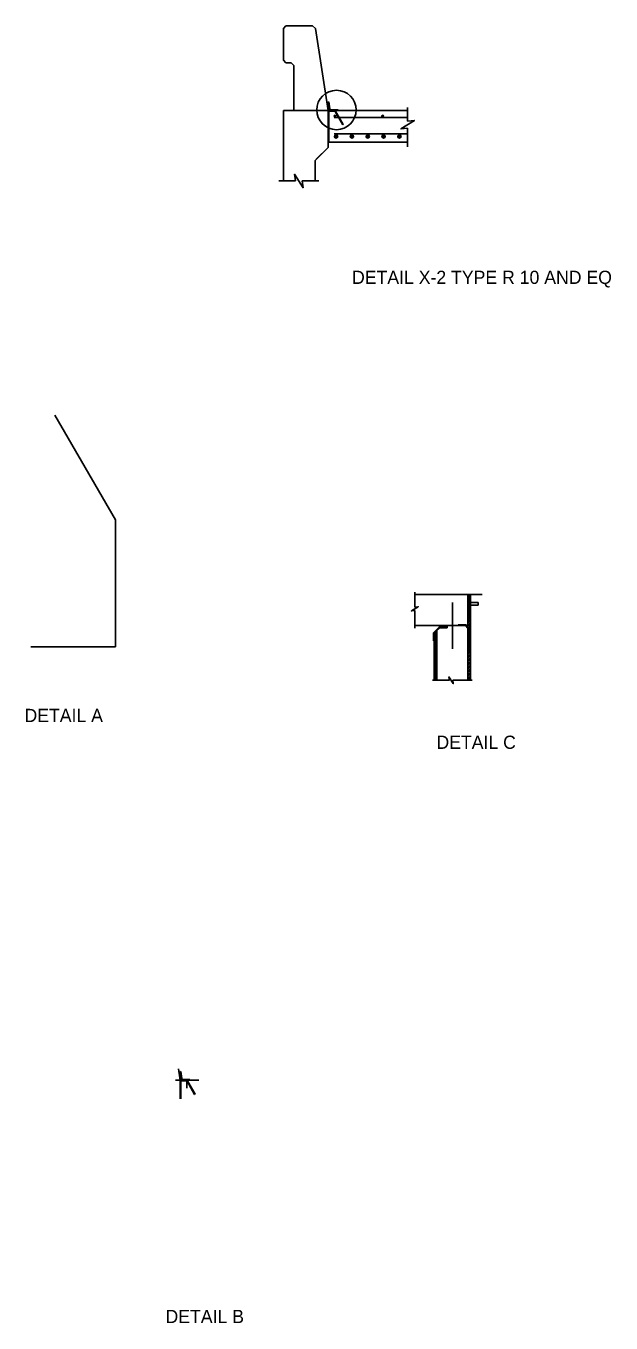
# Model space of a CAD drawing. Extents: x 1057 to 1110.2, y 876.6 to 919.1.
# Drawn here: x 1091.69 to 1110.17, y 878.15 to 919.1 of the extents above; entities that cross this region are included whole.
import ezdxf

# ---------------------------------------------------------------- set-up
doc = ezdxf.new("R2010")
doc.units = 0
for name, color, linetype in [('border_NO-PLOT', 7, 'Continuous'), ('pp_PRESENTATION', 7, 'Continuous'), ('str_Concrete-A', 7, 'Continuous'), ('str_Hatching-A', 7, 'Continuous'), ('str_Layout-A', 7, 'Continuous'), ('str_Misc-Steel-A', 7, 'Continuous'), ('str_Reinforcement-A', 7, 'Continuous')]:
    doc.layers.add(name, color=color, linetype=linetype)

msp = doc.modelspace()

# ---------------------------------------------------------------- linework, layer by layer
at = {"layer": 'pp_PRESENTATION'}
msp.add_circle((1101.494, 916.448), 0.622, dxfattribs=at)
at = {"layer": 'str_Concrete-A'}
for p, q in [((1099.901, 919.101), (1099.818, 919.017)), ((1099.818, 918.017), (1099.818, 919.017)), ((1099.901, 919.101), (1100.735, 919.101)), ((1100.735, 919.101), (1100.831, 919.018)), ((1100.831, 919.018), (1101.235, 916.434)), ((1099.818, 918.017), (1099.901, 917.934)), ((1099.901, 917.934), (1100.068, 917.934)), ((1100.068, 917.934), (1100.151, 917.851)), ((1100.151, 916.434), (1100.151, 917.851)), ((1099.818, 916.434), (1099.818, 914.204)), ((1099.818, 916.434), (1101.235, 916.434)), ((1101.235, 916.434), (1101.235, 915.267)), ((1101.255, 916.434), (1101.255, 915.434)), ((1101.255, 916.434), (1103.743, 916.434)), ((1103.743, 916.53), (1103.743, 916.091)), ((1103.743, 915.877), (1103.743, 915.282)), ((1100.818, 914.851), (1101.235, 915.267)), ((1101.255, 915.434), (1103.743, 915.434)), ((1100.818, 914.851), (1100.818, 914.204)), ((1100.201, 914.206), (1099.673, 914.206)), ((1100.936, 914.206), (1100.415, 914.206)), ((1094.515, 903.505), (1092.602, 906.818)), ((1094.515, 903.505), (1094.515, 899.505)), ((1103.969, 901.222), (1103.969, 900.752)), ((1106.092, 901.152), (1103.969, 901.152)), ((1105.728, 898.445), (1105.728, 901.152)), ((1103.969, 900.646), (1103.969, 900.094)), ((1103.969, 900.173), (1105.565, 900.173)), ((1104.668, 900.028), (1104.744, 900.104)), ((1104.668, 900.028), (1104.668, 898.445)), ((1105.646, 900.091), (1105.565, 900.173)), ((1105.728, 900.091), (1105.646, 900.091)), ((1105.646, 900.091), (1105.646, 898.445)), ((1091.85, 899.505), (1094.515, 899.505)), ((1104.53, 898.445), (1105.061, 898.445)), ((1105.168, 898.445), (1105.779, 898.445)), ((1096.505, 886.175), (1096.56, 885.822)), ((1096.415, 885.822), (1097.153, 885.822)), ((1096.56, 885.822), (1096.56, 885.233)), ((1096.581, 885.822), (1096.581, 885.233))]:
    msp.add_line(p, q, dxfattribs=at)
for points in [[(1103.743, 915.877), (1103.529, 915.851), (1103.956, 916.117), (1103.743, 916.091)], [(1100.201, 914.206), (1100.175, 914.419), (1100.441, 913.992), (1100.415, 914.206)], [(1103.969, 900.646), (1103.863, 900.632), (1104.076, 900.766), (1103.969, 900.752)], [(1105.168, 898.445), (1105.181, 898.339), (1105.048, 898.552), (1105.061, 898.445)]]:
    msp.add_lwpolyline(points, dxfattribs=at)
at = {"layer": 'str_Hatching-A'}
for p, q in [((1101.235, 915.267), (1100.859, 914.892)), ((1105.688, 901.152), (1105.646, 901.111)), ((1105.646, 900.173), (1105.646, 901.152)), ((1105.646, 901.053), (1105.728, 901.135)), ((1105.728, 901.077), (1105.646, 900.996)), ((1105.646, 900.938), (1105.728, 901.019)), ((1105.728, 900.962), (1105.646, 900.88)), ((1105.646, 900.822), (1105.728, 900.904)), ((1105.728, 900.846), (1105.646, 900.765)), ((1105.726, 900.899), (1105.971, 900.899)), ((1105.971, 900.899), (1105.971, 900.817)), ((1105.646, 900.707), (1105.728, 900.789)), ((1105.728, 900.731), (1105.646, 900.649)), ((1105.646, 900.592), (1105.728, 900.673)), ((1105.728, 900.615), (1105.646, 900.534)), ((1105.646, 900.476), (1105.728, 900.558)), ((1105.728, 900.5), (1105.646, 900.418)), ((1105.646, 900.361), (1105.728, 900.442)), ((1105.712, 900.173), (1105.712, 900.673)), ((1105.971, 900.817), (1105.726, 900.817)), ((1104.561, 899.944), (1104.744, 900.127)), ((1104.744, 900.173), (1104.744, 900.104)), ((1104.752, 900.173), (1104.744, 900.157)), ((1104.752, 900.152), (1104.744, 900.167)), ((1104.744, 900.152), (1104.994, 900.152)), ((1104.786, 900.104), (1104.744, 900.145)), ((1104.744, 900.127), (1104.994, 900.127)), ((1104.744, 900.117), (1104.757, 900.104)), ((1104.744, 900.104), (1104.994, 900.104)), ((1104.762, 900.152), (1104.752, 900.173)), ((1104.753, 900.152), (1104.763, 900.173)), ((1104.774, 900.173), (1104.763, 900.152)), ((1104.773, 900.152), (1104.763, 900.173)), ((1104.767, 900.152), (1104.814, 900.104)), ((1104.784, 900.152), (1104.773, 900.173)), ((1104.774, 900.152), (1104.785, 900.173)), ((1104.795, 900.152), (1104.784, 900.173)), ((1104.796, 900.173), (1104.785, 900.152)), ((1104.795, 900.173), (1104.806, 900.152)), ((1104.843, 900.104), (1104.795, 900.152)), ((1104.796, 900.152), (1104.806, 900.173)), ((1104.816, 900.152), (1104.806, 900.173)), ((1104.817, 900.173), (1104.807, 900.152)), ((1104.817, 900.152), (1104.828, 900.173)), ((1104.817, 900.173), (1104.827, 900.152)), ((1104.824, 900.152), (1104.872, 900.104)), ((1104.828, 900.152), (1104.839, 900.173)), ((1104.838, 900.152), (1104.828, 900.173)), ((1104.838, 900.173), (1104.849, 900.152)), ((1104.839, 900.152), (1104.85, 900.173)), ((1104.86, 900.152), (1104.849, 900.173)), ((1104.85, 900.152), (1104.861, 900.173)), ((1104.901, 900.104), (1104.853, 900.152)), ((1104.86, 900.173), (1104.871, 900.152)), ((1104.861, 900.152), (1104.871, 900.173)), ((1104.881, 900.152), (1104.871, 900.173)), ((1104.882, 900.173), (1104.872, 900.152)), ((1104.882, 900.152), (1104.893, 900.173)), ((1104.892, 900.152), (1104.882, 900.173)), ((1104.882, 900.152), (1104.93, 900.104)), ((1104.903, 900.152), (1104.892, 900.173)), ((1104.904, 900.173), (1104.893, 900.152)), ((1104.903, 900.173), (1104.914, 900.152)), ((1104.904, 900.152), (1104.915, 900.173)), ((1104.959, 900.104), (1104.911, 900.152)), ((1104.925, 900.152), (1104.914, 900.173)), ((1104.925, 900.173), (1104.915, 900.152)), ((1104.925, 900.173), (1104.936, 900.152)), ((1104.926, 900.152), (1104.936, 900.173)), ((1104.946, 900.152), (1104.936, 900.173)), ((1104.937, 900.152), (1104.947, 900.173)), ((1104.94, 900.152), (1104.988, 900.104)), ((1104.947, 900.152), (1104.958, 900.173)), ((1104.947, 900.173), (1104.957, 900.152)), ((1104.968, 900.152), (1104.957, 900.173)), ((1104.958, 900.152), (1104.969, 900.173)), ((1104.968, 900.173), (1104.979, 900.152)), ((1104.969, 900.152), (1104.98, 900.173)), ((1104.994, 900.126), (1104.969, 900.152)), ((1104.99, 900.152), (1104.979, 900.173)), ((1104.99, 900.173), (1104.98, 900.152)), ((1104.994, 900.164), (1104.99, 900.173)), ((1104.991, 900.152), (1104.994, 900.159)), ((1104.994, 900.173), (1104.994, 900.104)), ((1105.34, 900.196), (1105.568, 900.196)), ((1105.659, 900.122), (1105.59, 900.19)), ((1105.728, 900.385), (1105.646, 900.303)), ((1105.646, 900.245), (1105.728, 900.327)), ((1105.728, 900.269), (1105.646, 900.188)), ((1105.728, 900.173), (1105.646, 900.173)), ((1105.674, 900.091), (1105.646, 900.064)), ((1105.646, 900.006), (1105.728, 900.088)), ((1105.728, 900.03), (1105.646, 899.949)), ((1105.689, 900.173), (1105.728, 900.211)), ((1105.712, 900.173), (1105.712, 900.143)), ((1104.561, 899.694), (1104.561, 899.944)), ((1104.612, 899.968), (1104.585, 899.941)), ((1104.585, 899.898), (1104.655, 899.968)), ((1104.585, 898.445), (1104.585, 899.968)), ((1104.585, 899.968), (1104.667, 899.968)), ((1104.668, 899.938), (1104.585, 899.854)), ((1104.585, 899.928), (1104.668, 899.845)), ((1104.585, 899.811), (1104.668, 899.894)), ((1104.668, 899.801), (1104.585, 899.885)), ((1104.668, 899.851), (1104.585, 899.768)), ((1104.585, 899.841), (1104.668, 899.758)), ((1104.585, 899.725), (1104.668, 899.808)), ((1104.668, 899.715), (1104.585, 899.798)), ((1104.668, 899.765), (1104.585, 899.681)), ((1104.585, 899.755), (1104.668, 899.671)), ((1104.585, 899.638), (1104.668, 899.721)), ((1104.668, 899.628), (1104.585, 899.711)), ((1104.668, 899.678), (1104.585, 899.595)), ((1104.585, 899.668), (1104.668, 899.585)), ((1104.585, 899.551), (1104.668, 899.635)), ((1104.668, 899.542), (1104.585, 899.625)), ((1104.668, 899.888), (1104.588, 899.968)), ((1104.632, 899.968), (1104.668, 899.931)), ((1105.646, 899.891), (1105.728, 899.972)), ((1105.728, 899.915), (1105.646, 899.833)), ((1105.646, 899.775), (1105.728, 899.857)), ((1105.728, 899.799), (1105.646, 899.718)), ((1105.646, 899.66), (1105.728, 899.742)), ((1105.728, 899.684), (1105.646, 899.602)), ((1105.646, 899.544), (1105.728, 899.626)), ((1105.728, 898.949), (1105.728, 899.928)), ((1104.668, 899.591), (1104.585, 899.508)), ((1104.585, 899.582), (1104.668, 899.498)), ((1104.585, 899.465), (1104.668, 899.548)), ((1104.668, 899.455), (1104.585, 899.538)), ((1104.668, 899.505), (1104.585, 899.422)), ((1104.585, 899.495), (1104.668, 899.412)), ((1104.585, 899.378), (1104.668, 899.462)), ((1104.668, 899.368), (1104.585, 899.452)), ((1104.668, 899.418), (1104.585, 899.335)), ((1104.585, 899.408), (1104.668, 899.325)), ((1104.585, 899.292), (1104.668, 899.375)), ((1104.668, 899.282), (1104.585, 899.365)), ((1104.668, 899.332), (1104.585, 899.248)), ((1104.585, 899.322), (1104.668, 899.239)), ((1104.585, 899.205), (1104.668, 899.288)), ((1104.668, 899.195), (1104.585, 899.279)), ((1104.668, 899.245), (1104.585, 899.162)), ((1104.585, 899.235), (1104.668, 899.152)), ((1104.585, 899.119), (1104.668, 899.202)), ((1104.668, 899.109), (1104.585, 899.192)), ((1105.728, 899.568), (1105.646, 899.487)), ((1105.646, 899.429), (1105.728, 899.511)), ((1105.728, 899.453), (1105.646, 899.371)), ((1105.646, 899.314), (1105.728, 899.395)), ((1105.728, 899.338), (1105.646, 899.256)), ((1105.646, 899.198), (1105.728, 899.28)), ((1105.728, 899.222), (1105.646, 899.14)), ((1104.668, 899.159), (1104.585, 899.075)), ((1104.585, 899.149), (1104.668, 899.065)), ((1104.585, 899.032), (1104.668, 899.115)), ((1104.668, 899.022), (1104.585, 899.105)), ((1104.668, 899.072), (1104.585, 898.989)), ((1104.585, 899.062), (1104.668, 898.979)), ((1104.668, 898.936), (1104.585, 899.019)), ((1104.668, 898.985), (1104.585, 898.902)), ((1104.668, 898.985), (1104.585, 898.902)), ((1104.585, 898.976), (1104.668, 898.892)), ((1104.585, 898.859), (1104.668, 898.942)), ((1104.668, 898.849), (1104.585, 898.932)), ((1104.668, 898.899), (1104.585, 898.816)), ((1104.585, 898.889), (1104.668, 898.806)), ((1104.585, 898.772), (1104.668, 898.856)), ((1104.668, 898.762), (1104.585, 898.846)), ((1104.668, 898.812), (1104.585, 898.729)), ((1104.585, 898.802), (1104.668, 898.719)), ((1104.588, 898.949), (1104.668, 899.029)), ((1105.646, 899.083), (1105.728, 899.164)), ((1105.728, 899.107), (1105.646, 899.025)), ((1105.646, 898.967), (1105.728, 899.049)), ((1105.728, 898.991), (1105.646, 898.91)), ((1105.646, 898.852), (1105.728, 898.934)), ((1105.728, 898.876), (1105.646, 898.794)), ((1105.646, 898.736), (1105.728, 898.818)), ((1104.585, 898.686), (1104.668, 898.769)), ((1104.668, 898.676), (1104.585, 898.759)), ((1104.668, 898.726), (1104.585, 898.642)), ((1104.585, 898.716), (1104.668, 898.633)), ((1104.585, 898.599), (1104.668, 898.682)), ((1104.668, 898.589), (1104.585, 898.673)), ((1104.668, 898.639), (1104.585, 898.556)), ((1104.585, 898.629), (1104.668, 898.546)), ((1104.585, 898.513), (1104.668, 898.596)), ((1104.668, 898.503), (1104.585, 898.586)), ((1104.668, 898.553), (1104.585, 898.469)), ((1104.585, 898.543), (1104.668, 898.459)), ((1104.639, 898.445), (1104.585, 898.499)), ((1104.585, 898.456), (1104.596, 898.445)), ((1104.604, 898.445), (1104.668, 898.509)), ((1104.668, 898.466), (1104.648, 898.445)), ((1105.728, 898.76), (1105.646, 898.679)), ((1105.646, 898.621), (1105.728, 898.703)), ((1105.728, 898.645), (1105.646, 898.563)), ((1105.646, 898.506), (1105.728, 898.587)), ((1105.728, 898.53), (1105.646, 898.448)), ((1105.701, 898.445), (1105.728, 898.472))]:
    msp.add_line(p, q, dxfattribs=at)
for centre, radius, start, end in [((1105.57, 900.156), 0.0403, 59.3743, 92.7827), ((1105.681, 900.143), 0.0306, 225, 0)]:
    msp.add_arc(centre, radius, start, end, dxfattribs=at)
at = {"layer": 'str_Layout-A'}
msp.add_line((1096.768, 885.569), (1096.768, 885.766), dxfattribs=at)
at = {"layer": 'str_Misc-Steel-A'}
for p, q in [((1101.256, 916.702), (1101.235, 916.699)), ((1101.27, 916.477), (1101.235, 916.699)), ((1101.291, 916.48), (1101.256, 916.702)), ((1101.276, 916.434), (1101.426, 916.434)), ((1101.276, 916.434), (1101.276, 916.413)), ((1101.276, 916.413), (1101.426, 916.413)), ((1101.32, 916.455), (1101.545, 916.455)), ((1101.32, 916.434), (1101.545, 916.434)), ((1101.452, 916.398), (1101.693, 915.98)), ((1101.47, 916.409), (1101.711, 915.991)), ((1101.545, 916.434), (1101.545, 916.455)), ((1101.693, 915.98), (1101.711, 915.991)), ((1096.581, 886.09), (1096.561, 886.087)), ((1096.596, 885.865), (1096.561, 886.087)), ((1096.616, 885.869), (1096.581, 886.09)), ((1096.602, 885.822), (1096.602, 885.802)), ((1096.602, 885.822), (1096.751, 885.822)), ((1096.602, 885.802), (1096.751, 885.802)), ((1096.646, 885.843), (1096.87, 885.843)), ((1096.646, 885.822), (1096.87, 885.822)), ((1096.777, 885.787), (1097.018, 885.368)), ((1096.795, 885.797), (1097.036, 885.379)), ((1096.87, 885.822), (1096.87, 885.843)), ((1097.018, 885.368), (1097.036, 885.379))]:
    msp.add_line(p, q, dxfattribs=at)
for centre, radius, start, end in [((1101.32, 916.485), 0.0508, 188.8807, 270), ((1101.32, 916.485), 0.03, 188.8807, 270), ((1101.426, 916.383), 0.0508, 30, 90), ((1101.426, 916.383), 0.03, 30, 90), ((1096.646, 885.873), 0.0508, 188.8807, 270), ((1096.646, 885.873), 0.03, 188.8807, 270), ((1096.751, 885.772), 0.0508, 30, 90), ((1096.751, 885.772), 0.03, 30, 90)]:
    msp.add_arc(centre, radius, start, end, dxfattribs=at)
at = {"layer": 'str_Reinforcement-A'}
for p, q in [((1101.422, 916.21), (1103.743, 916.21)), ((1101.452, 916.28), (1101.452, 916.274)), ((1102.952, 916.28), (1102.952, 916.274)), ((1101.422, 915.693), (1103.743, 915.693)), ((1101.483, 915.667), (1101.483, 915.654)), ((1101.983, 915.667), (1101.983, 915.654)), ((1102.483, 915.667), (1102.483, 915.654)), ((1102.983, 915.667), (1102.983, 915.654)), ((1103.483, 915.667), (1103.483, 915.654)), ((1105.158, 899.435), (1105.158, 900.904)), ((1096.646, 885.822), (1096.87, 885.822))]:
    msp.add_line(p, q, dxfattribs=at)
for centre, radius in [((1101.452, 916.254), 0.0258), ((1101.452, 916.254), 0.0194), ((1101.452, 916.254), 0.00967), ((1102.952, 916.254), 0.0258), ((1102.952, 916.254), 0.0194), ((1102.952, 916.254), 0.00967), ((1101.483, 915.614), 0.0522), ((1101.483, 915.614), 0.0392), ((1101.483, 915.614), 0.0196), ((1101.983, 915.614), 0.0522), ((1101.983, 915.614), 0.0392), ((1101.983, 915.614), 0.0196), ((1102.483, 915.614), 0.0522), ((1102.483, 915.614), 0.0392), ((1102.483, 915.614), 0.0196), ((1102.983, 915.614), 0.0522), ((1102.983, 915.614), 0.0392), ((1102.983, 915.614), 0.0196), ((1103.483, 915.614), 0.0522), ((1103.483, 915.614), 0.0392), ((1103.483, 915.614), 0.0196)]:
    msp.add_circle(centre, radius, dxfattribs=at)

# ---------------------------------------------------------------- texts
at = {"layer": 'border_NO-PLOT'}
for s, height, p in [('DETAIL X-2 TYPE R 10 AND EQ', 0.41667, (1101.987, 910.957)), ('DETAIL A', 0.4167, (1091.645, 897.127)), ('DETAIL C', 0.4167, (1104.652, 896.28)), ('DETAIL B', 0.4167, (1096.098, 878.154))]:
    msp.add_text(s, height=height, dxfattribs=at).set_placement(p)

doc.saveas('drawing.dxf')
